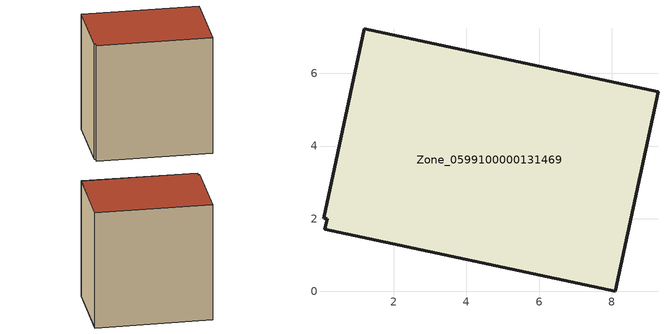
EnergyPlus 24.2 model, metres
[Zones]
Zone_0599100000131469
 floor ground (C_G): 0.16,1.99 0.06,2.01 1.18,7.23 9.28,5.5 8.1,0 0.1,1.71 z0
 wall outside (C_F): 8.1,0 9.28,5.5 1.18,7.23 0.06,2.01 0.16,1.99 0.1,1.71 8.1,0 z0:8.7
 roof outside (C_R): 0.16,1.99 0.1,1.71 8.1,0 9.28,5.5 1.18,7.23 0.06,2.01 z8.7
[BUILDING]
Pand.0599100000131469: North Axis=0; Terrain=City; Loads Convergence Tolerance Value=0.04; Temperature Convergence Tolerance Value=0.4; Solar Distribution=FullExterior; Maximum Number of Warmup Days=25; Minimum Number of Warmup Days=1
[Site:Location]
Rotterdam.The.Hague.AP_ZH_NLD Design_Conditions: Latitude=51.96; Longitude=4.45; Time Zone=1; Elevation=-4.5
[SITE:GROUNDTEMPERATURE:BUILDINGSURFACE]
18, 18, 18, 18, 18, 18, 18, 18, 18, 18, 18, 18
[MATERIAL] Thermal Absorptance=0.9; Solar Absorptance=0.7; Visible Absorptance=0.7
Name | Roughness | Thickness | Conductivity | Density | Specific Heat
G.TC.1975-1991 | MediumSmooth | 0.15 | 0.288461 | 540 | 1210
F.TC.1975-1991 | Rough | 0.3 | 0.230769 | 1920 | 840
R.TC.1975-1991 | MediumRough | 0.2 | 0.153846 | 1500 | 1000
[CONSTRUCTION]
C_G: G.TC.1975-1991
C_F: F.TC.1975-1991
C_R: R.TC.1975-1991
[ZONE]
Zone_0599100000131469: Type=1; Multiplier=1; Ceiling Height=Autocalculate; Volume=Autocalculate; Floor Area=autocalculate; Part of Total Floor Area=Yes
[ZONEINFILTRATION:DESIGNFLOWRATE]
Infil_Zone_0599100000131469: Zone or ZoneList or Space or SpaceList=Zone_0599100000131469; Schedule=AlwaysOn; Design Flow Rate Calculation Method=Flow/Area; Flow Rate per Floor Area=0.003; Constant Term Coefficient=1; Temperature Term Coefficient=0; Velocity Term Coefficient=0; Velocity Squared Term Coefficient=0
[HVACTEMPLATE:ZONE:IDEALLOADSAIRSYSTEM]
Zone_0599100000131469: Maximum Heating Supply Air Temperature=50; Minimum Cooling Supply Air Temperature=13; Maximum Heating Supply Air Humidity Ratio=0.0156; Minimum Cooling Supply Air Humidity Ratio=0.0077; Heating Limit=NoLimit; Cooling Limit=NoLimit; Dehumidification Control Type=ConstantSensibleHeatRatio; Cooling Sensible Heat Ratio=0.7; Dehumidification Setpoint=60; Humidification Control Type=None; Humidification Setpoint=30; Outdoor Air Method=None; Outdoor Air Flow Rate per Person=0.00944; Outdoor Air Flow Rate per Zone Floor Area=0; Outdoor Air Flow Rate per Zone=0; Demand Controlled Ventilation Type=None; Outdoor Air Economizer Type=NoEconomizer; Heat Recovery Type=None; Sensible Heat Recovery Effectiveness=0.7; Latent Heat Recovery Effectiveness=0.65
[ZONECONTROL:THERMOSTAT]
ThermostatControl_Zone_0599100000131469: Zone or ZoneList=Zone_0599100000131469; Control Type Schedule=DualSetpointControlType; Control 1=Thermostat_Zone_0599100000131469; Temperature Difference Between Cutout And Setpoint=0
[THERMOSTATSETPOINT:DUALSETPOINT]
Thermostat_Zone_0599100000131469: Heating Setpoint Temperature Schedule=HeatingSetpoint_Zone_0599100000131469; Cooling Setpoint Temperature Schedule=CoolingSetpoint_Zone_0599100000131469
[SCHEDULE:COMPACT]
HeatingSetpoint_Zone_0599100000131469: Through: 12/31, For: AllDays, Until: 24:00, 21
CoolingSetpoint_Zone_0599100000131469: Through: 12/31, For: AllDays, Until: 24:00, 24
DualSetpointControlType: Through: 12/31, For: AllDays, Until: 24:00, 4
AlwaysOn: Through: 12/31, For: AllDays, Until: 24:00, 1
